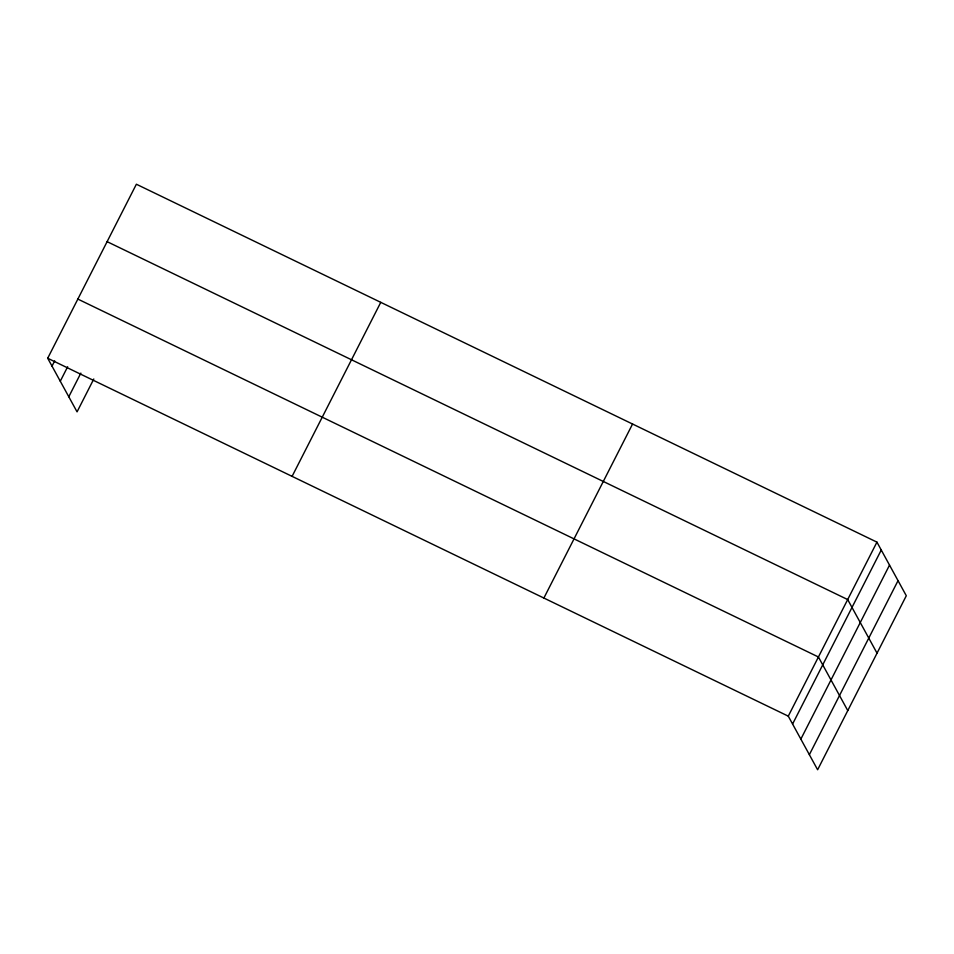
<?xml version="1.0" encoding="UTF-8"?>
<svg xmlns="http://www.w3.org/2000/svg" width="954" height="954" viewBox="0 0 954 954"><rect width="100%" height="100%" fill="white"/><g stroke="black" fill="none" stroke-linecap="round" stroke-linejoin="round"><path stroke-width="1.43" d="M47.7 358.251L136.374 184.229L876.941 542.134L906.3 595.749L817.626 769.771L788.278 716.156L47.7 358.251L77.059 411.866L93.802 378.988M52.017 366.133L54.7 360.874M60.281 381.218L67.651 366.753M68.795 396.769L80.851 373.109M292.091 476.356L380.765 302.335M543.887 598.039L632.562 424.029M788.278 716.156L876.941 542.134M792.583 724.038L881.257 550.017M800.847 739.123L889.522 565.114M809.362 754.674L898.036 580.664M107.11 241.66L847.689 599.565L877.036 653.18M77.846 299.079L818.425 656.984L847.772 710.599"/></g></svg>
